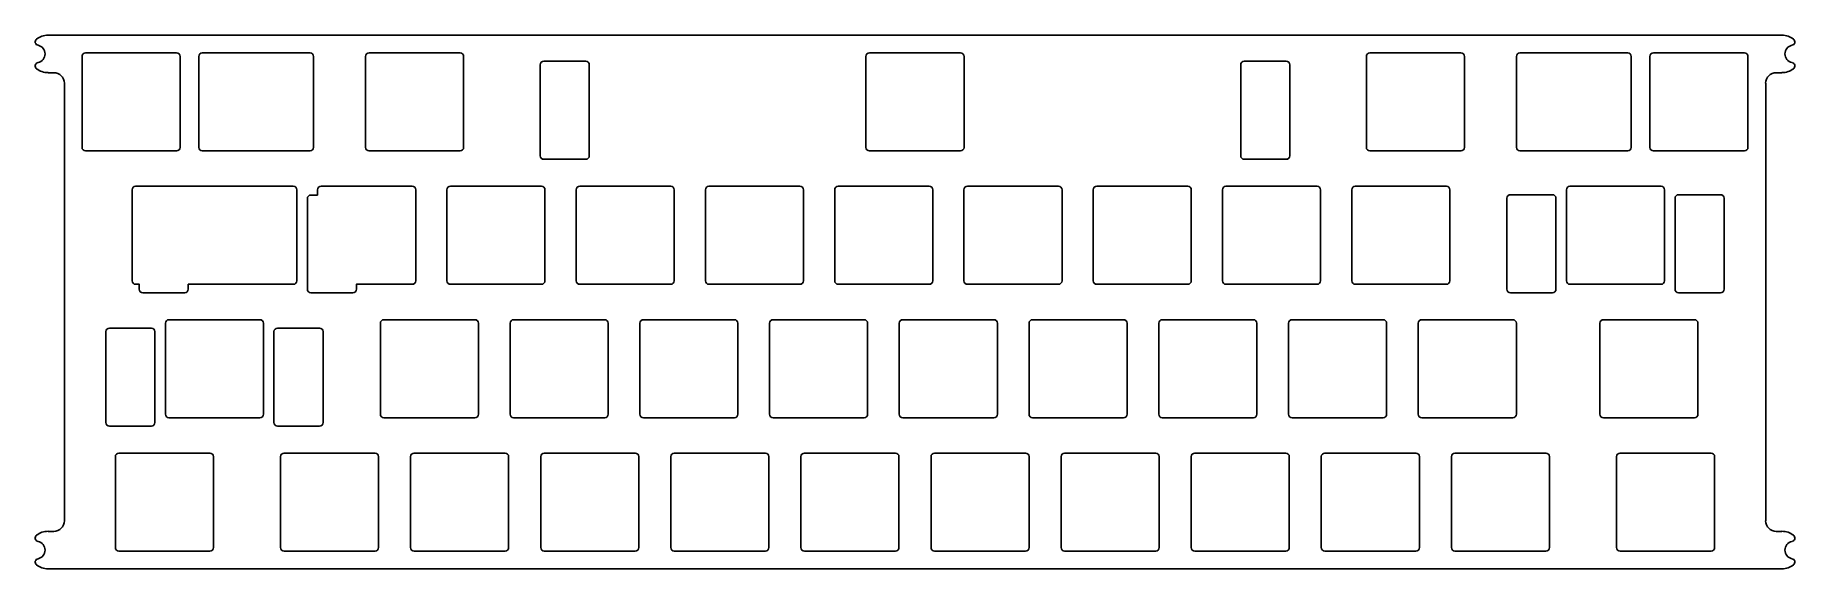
# Model space of a CAD drawing. Header units: millimetres. Extents: x -238 to 14, y -10 to 67.
import ezdxf

# ---------------------------------------------------------------- set-up
doc = ezdxf.new("R2010")
doc.units = ezdxf.units.MM
doc.layers.get('0').update_dxf_attribs({"linetype": 'CONTINUOUS'})

msp = doc.modelspace()

# ---------------------------------------------------------------- linework, layer by layer
for p, q in [((11.85, 66.67), (-235.69, 66.67)), ((-235.69, 61.32), (-234.86, 61.32)), ((11.02, 61.32), (11.85, 61.32)), ((-233.36, 59.82), (-233.36, -2.68)), ((9.53, -2.68), (9.53, 59.82)), ((-234.86, -4.18), (-235.69, -4.18)), ((11.85, -4.18), (11.02, -4.18)), ((-235.69, -9.53), (11.85, -9.53))]:
    msp.add_line(p, q)
for points in [[(-230.84, 50.65), (-230.84, 63.65, -0.414214), (-230.34, 64.15), (-217.34, 64.15, -0.414214), (-216.84, 63.65), (-216.84, 50.65, -0.414214), (-217.34, 50.15), (-230.34, 50.15, -0.414214)], [(-198.29, 50.15, 0.414214), (-197.79, 50.65), (-197.79, 63.65, 0.414214), (-198.29, 64.15), (-213.67, 64.15, 0.414214), (-214.17, 63.65), (-214.17, 50.65, 0.414214), (-213.67, 50.15)], [(-176.86, 50.15, 0.414214), (-176.36, 50.65), (-176.36, 63.65, 0.414214), (-176.86, 64.15), (-189.86, 64.15, 0.414214), (-190.36, 63.65), (-190.36, 50.65, 0.414214), (-189.86, 50.15)], [(-165.42, 49.45, 0.414214), (-164.92, 48.95), (-158.92, 48.95, 0.414214), (-158.42, 49.45), (-158.42, 62.45, 0.414214), (-158.92, 62.95), (-164.92, 62.95, 0.414214), (-165.42, 62.45)], [(-105.42, 50.15), (-118.42, 50.15, -0.414214), (-118.92, 50.65), (-118.92, 63.65, -0.414214), (-118.42, 64.15), (-105.42, 64.15, -0.414214), (-104.92, 63.65), (-104.92, 50.65, -0.414214)], [(-58.42, 62.45, 0.414214), (-58.92, 62.95), (-64.92, 62.95, 0.414214), (-65.42, 62.45), (-65.42, 49.45, 0.414214), (-64.92, 48.95), (-58.92, 48.95, 0.414214), (-58.42, 49.45)], [(-46.98, 64.15), (-33.98, 64.15, -0.414214), (-33.48, 63.65), (-33.48, 50.65, -0.414214), (-33.98, 50.15), (-46.98, 50.15, -0.414214), (-47.48, 50.65), (-47.48, 63.65, -0.414214)], [(-9.67, 63.65, 0.414214), (-10.17, 64.15), (-25.55, 64.15, 0.414214), (-26.05, 63.65), (-26.05, 50.65, 0.414214), (-25.55, 50.15), (-10.17, 50.15, 0.414214), (-9.67, 50.65)], [(6.5, 50.15), (-6.5, 50.15, -0.414214), (-7, 50.65), (-7, 63.65, -0.414214), (-6.5, 64.15), (6.5, 64.15, -0.414214), (7, 63.65), (7, 50.65, -0.414214)], [(-223.19, 45.1, 0.414214), (-223.69, 44.6), (-223.69, 31.6, 0.414214), (-223.19, 31.1), (-222.67, 31.1), (-222.67, 30.4, 0.414214), (-222.17, 29.9), (-216.17, 29.9, 0.414214), (-215.67, 30.4), (-215.67, 31.1), (-200.67, 31.1, 0.414214), (-200.17, 31.6), (-200.17, 44.6, 0.414214), (-200.67, 45.1)], [(-197.2, 43.85), (-197.2, 44.6, -0.414214), (-196.7, 45.1), (-183.7, 45.1, -0.414214), (-183.2, 44.6), (-183.2, 31.6, -0.414214), (-183.7, 31.1), (-191.67, 31.1), (-191.67, 30.4, -0.414214), (-192.17, 29.9), (-198.17, 29.9, -0.414214), (-198.67, 30.4), (-198.67, 43.35, -0.414214), (-198.17, 43.85)], [(-165.25, 31.1, 0.414214), (-164.75, 31.6), (-164.75, 44.6, 0.414214), (-165.25, 45.1), (-178.25, 45.1, 0.414214), (-178.75, 44.6), (-178.75, 31.6, 0.414214), (-178.25, 31.1)], [(-160.29, 31.6, 0.414214), (-159.79, 31.1), (-146.79, 31.1, 0.414214), (-146.29, 31.6), (-146.29, 44.6, 0.414214), (-146.79, 45.1), (-159.79, 45.1, 0.414214), (-160.29, 44.6)], [(-128.34, 31.1, 0.414214), (-127.84, 31.6), (-127.84, 44.6, 0.414214), (-128.34, 45.1), (-141.34, 45.1, 0.414214), (-141.84, 44.6), (-141.84, 31.6, 0.414214), (-141.34, 31.1)], [(-123.38, 31.6), (-123.38, 44.6, -0.414214), (-122.88, 45.1), (-109.88, 45.1, -0.414214), (-109.38, 44.6), (-109.38, 31.6, -0.414214), (-109.88, 31.1), (-122.88, 31.1, -0.414214)], [(-104.93, 31.6), (-104.93, 44.6, -0.414214), (-104.43, 45.1), (-91.43, 45.1, -0.414214), (-90.93, 44.6), (-90.93, 31.6, -0.414214), (-91.43, 31.1), (-104.43, 31.1, -0.414214)], [(-86.47, 31.6), (-86.47, 44.6, -0.414214), (-85.97, 45.1), (-72.97, 45.1, -0.414214), (-72.47, 44.6), (-72.47, 31.6, -0.414214), (-72.97, 31.1), (-85.97, 31.1, -0.414214)], [(-68.02, 31.6), (-68.02, 44.6, -0.414214), (-67.52, 45.1), (-54.52, 45.1, -0.414214), (-54.02, 44.6), (-54.02, 31.6, -0.414214), (-54.52, 31.1), (-67.52, 31.1, -0.414214)], [(-35.56, 44.6, 0.414214), (-36.06, 45.1), (-49.06, 45.1, 0.414214), (-49.56, 44.6), (-49.56, 31.6, 0.414214), (-49.06, 31.1), (-36.06, 31.1, 0.414214), (-35.56, 31.6)], [(-20.41, 43.4), (-20.41, 30.4, -0.414214), (-20.91, 29.9), (-26.91, 29.9, -0.414214), (-27.41, 30.4), (-27.41, 43.4, -0.414214), (-26.91, 43.9), (-20.91, 43.9, -0.414214)], [(-18.91, 31.6), (-18.91, 44.6, -0.414214), (-18.41, 45.1), (-5.41, 45.1, -0.414214), (-4.91, 44.6), (-4.91, 31.6, -0.414214), (-5.41, 31.1), (-18.41, 31.1, -0.414214)], [(3.59, 43.4, 0.414214), (3.09, 43.9), (-2.91, 43.9, 0.414214), (-3.41, 43.4), (-3.41, 30.4, 0.414214), (-2.91, 29.9), (3.09, 29.9, 0.414214), (3.59, 30.4)], [(-218.93, 12.55), (-218.93, 25.55, -0.414214), (-218.43, 26.05), (-205.43, 26.05, -0.414214), (-204.93, 25.55), (-204.93, 12.55, -0.414214), (-205.43, 12.05), (-218.43, 12.05, -0.414214)], [(-174.24, 25.55), (-174.24, 12.55, -0.414214), (-174.74, 12.05), (-187.74, 12.05, -0.414214), (-188.24, 12.55), (-188.24, 25.55, -0.414214), (-187.74, 26.05), (-174.74, 26.05, -0.414214)], [(-169.72, 12.55), (-169.72, 25.55, -0.414214), (-169.22, 26.05), (-156.22, 26.05, -0.414214), (-155.72, 25.55), (-155.72, 12.55, -0.414214), (-156.22, 12.05), (-169.22, 12.05, -0.414214)], [(-137.2, 25.55, 0.414214), (-137.7, 26.05), (-150.7, 26.05, 0.414214), (-151.2, 25.55), (-151.2, 12.55, 0.414214), (-150.7, 12.05), (-137.7, 12.05, 0.414214), (-137.2, 12.55)], [(-132.18, 26.05, 0.414214), (-132.68, 25.55), (-132.68, 12.55, 0.414214), (-132.18, 12.05), (-119.18, 12.05, 0.414214), (-118.68, 12.55), (-118.68, 25.55, 0.414214), (-119.18, 26.05)], [(-100.16, 25.55), (-100.16, 12.55, -0.414214), (-100.66, 12.05), (-113.66, 12.05, -0.414214), (-114.16, 12.55), (-114.16, 25.55, -0.414214), (-113.66, 26.05), (-100.66, 26.05, -0.414214)], [(-82.14, 12.05), (-95.14, 12.05, -0.414214), (-95.64, 12.55), (-95.64, 25.55, -0.414214), (-95.14, 26.05), (-82.14, 26.05, -0.414214), (-81.64, 25.55), (-81.64, 12.55, -0.414214)], [(-77.11, 12.55), (-77.11, 25.55, -0.414214), (-76.61, 26.05), (-63.61, 26.05, -0.414214), (-63.11, 25.55), (-63.11, 12.55, -0.414214), (-63.61, 12.05), (-76.61, 12.05, -0.414214)], [(-58.59, 12.55, 0.414214), (-58.09, 12.05), (-45.09, 12.05, 0.414214), (-44.59, 12.55), (-44.59, 25.55, 0.414214), (-45.09, 26.05), (-58.09, 26.05, 0.414214), (-58.59, 25.55)], [(-26.07, 25.55), (-26.07, 12.55, -0.414214), (-26.57, 12.05), (-39.57, 12.05, -0.414214), (-40.07, 12.55), (-40.07, 25.55, -0.414214), (-39.57, 26.05), (-26.57, 26.05, -0.414214)], [(-0.64, 12.05, 0.414214), (-0.14, 12.55), (-0.14, 25.55, 0.414214), (-0.64, 26.05), (-13.64, 26.05, 0.414214), (-14.14, 25.55), (-14.14, 12.55, 0.414214), (-13.64, 12.05)], [(-226.93, 24.85, 0.414214), (-227.43, 24.35), (-227.43, 11.35, 0.414214), (-226.93, 10.85), (-220.93, 10.85, 0.414214), (-220.43, 11.35), (-220.43, 24.35, 0.414214), (-220.93, 24.85)], [(-203.43, 11.35), (-203.43, 24.35, -0.414214), (-202.93, 24.85), (-196.93, 24.85, -0.414214), (-196.43, 24.35), (-196.43, 11.35, -0.414214), (-196.93, 10.85), (-202.93, 10.85, -0.414214)], [(-212.07, 6.5, 0.414214), (-212.57, 7), (-225.58, 7, 0.414214), (-226.08, 6.5), (-226.08, -6.5, 0.414214), (-225.58, -7), (-212.57, -7, 0.414214), (-212.07, -6.5)], [(-189, -7, 0.414214), (-188.5, -6.5), (-188.5, 6.5, 0.414214), (-189, 7), (-202, 7, 0.414214), (-202.5, 6.5), (-202.5, -6.5, 0.414214), (-202, -7)], [(-183.93, -6.5), (-183.93, 6.5, -0.414214), (-183.43, 7), (-170.43, 7, -0.414214), (-169.93, 6.5), (-169.93, -6.5, -0.414214), (-170.43, -7), (-183.43, -7, -0.414214)], [(-164.85, 7, 0.414214), (-165.35, 6.5), (-165.35, -6.5, 0.414214), (-164.85, -7), (-151.85, -7, 0.414214), (-151.35, -6.5), (-151.35, 6.5, 0.414214), (-151.85, 7)], [(-132.78, 6.5, 0.414214), (-133.28, 7), (-146.28, 7, 0.414214), (-146.78, 6.5), (-146.78, -6.5, 0.414214), (-146.28, -7), (-133.28, -7, 0.414214), (-132.78, -6.5)], [(-128.21, -6.5), (-128.21, 6.5, -0.414214), (-127.71, 7), (-114.71, 7, -0.414214), (-114.21, 6.5), (-114.21, -6.5, -0.414214), (-114.71, -7), (-127.71, -7, -0.414214)], [(-95.63, 6.5), (-95.63, -6.5, -0.414214), (-96.13, -7), (-109.13, -7, -0.414214), (-109.63, -6.5), (-109.63, 6.5, -0.414214), (-109.13, 7), (-96.13, 7, -0.414214)], [(-77.06, 6.5), (-77.06, -6.5, -0.414214), (-77.56, -7), (-90.56, -7, -0.414214), (-91.06, -6.5), (-91.06, 6.5, -0.414214), (-90.56, 7), (-77.56, 7, -0.414214)], [(-58.98, -7, 0.414214), (-58.48, -6.5), (-58.48, 6.5, 0.414214), (-58.98, 7), (-71.98, 7, 0.414214), (-72.48, 6.5), (-72.48, -6.5, 0.414214), (-71.98, -7)], [(-53.91, -6.5, 0.414214), (-53.41, -7), (-40.41, -7, 0.414214), (-39.91, -6.5), (-39.91, 6.5, 0.414214), (-40.41, 7), (-53.41, 7, 0.414214), (-53.91, 6.5)], [(-35.34, -6.5, 0.414214), (-34.84, -7), (-21.84, -7, 0.414214), (-21.34, -6.5), (-21.34, 6.5, 0.414214), (-21.84, 7), (-34.84, 7, 0.414214), (-35.34, 6.5)], [(2.24, 6.5, 0.414214), (1.74, 7), (-11.26, 7, 0.414214), (-11.76, 6.5), (-11.76, -6.5, 0.414214), (-11.26, -7), (1.74, -7, 0.414214), (2.24, -6.5)]]:
    msp.add_lwpolyline(points, format="xyb", close=True)
for centre, radius, start, end in [((-237.02, 65.72), 0.5, 127.8792, 258.8119), ((-235.69, 64), 2.68, 90, 127.8792), ((11.85, 64), 2.67, 52.1208, 90), ((13.19, 65.72), 0.5, -78.8119, 52.1208), ((-237.36, 64), 1.25, -78.8119, 78.8119), ((13.52, 64), 1.25, 101.1881, 258.8119), ((-237.02, 62.28), 0.5, 101.1881, 232.1208), ((-235.69, 64), 2.67, 232.1208, 270), ((-234.86, 59.82), 1.5, 0, 90), ((11.02, 59.82), 1.5, 90, 180), ((11.85, 64), 2.67, 270, 307.8792), ((13.19, 62.28), 0.5, -52.1208, 78.8119), ((-237.02, -5.13), 0.5, 127.8792, 258.8119), ((-235.69, -6.85), 2.68, 90, 127.8792), ((-234.86, -2.68), 1.5, -90, 0), ((11.02, -2.68), 1.5, 180, 270), ((11.85, -6.85), 2.68, 52.1208, 90), ((13.19, -5.13), 0.5, -78.8119, 52.1208), ((-237.36, -6.85), 1.25, -78.8119, 78.8119), ((13.52, -6.85), 1.25, 101.1881, 258.8119), ((-237.02, -8.57), 0.5, 101.1881, 232.1208), ((-235.69, -6.85), 2.67, 232.1208, 270), ((11.85, -6.85), 2.67, 270, 307.8792), ((13.19, -8.57), 0.5, -52.1208, 78.8119)]:
    msp.add_arc(centre, radius, start, end)

doc.saveas('drawing.dxf')
